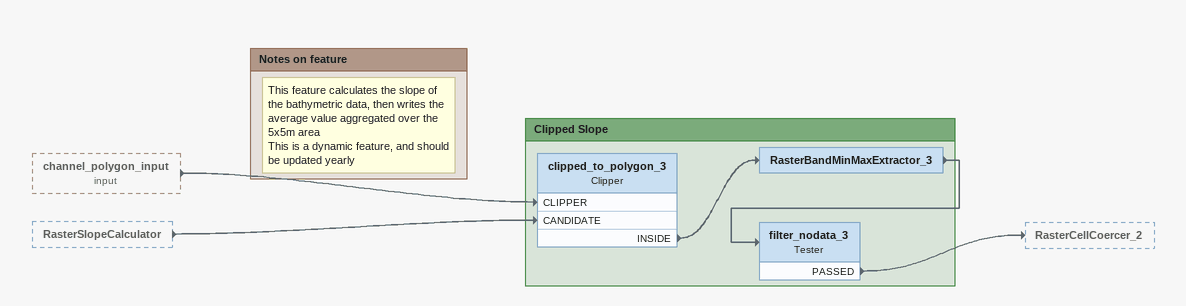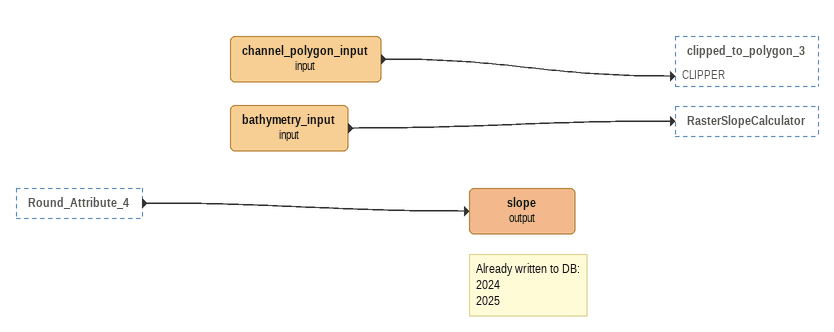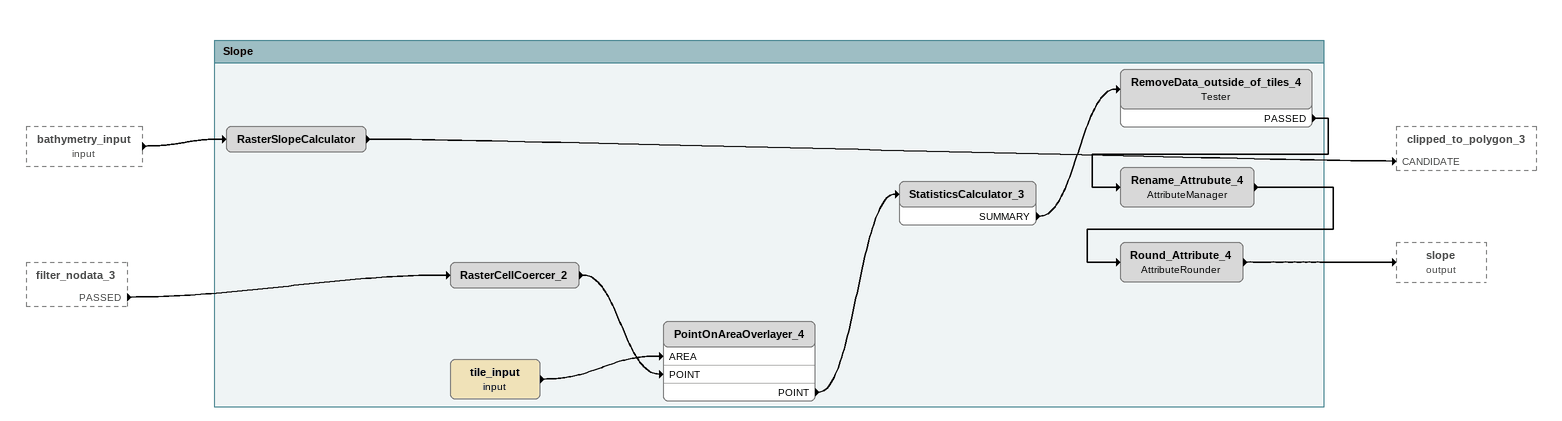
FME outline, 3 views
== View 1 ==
channel_polygon_input (input) [outside]
    -> clipped_to_polygon_3 [CLIPPER]
RasterSlopeCalculator [outside]
    -> clipped_to_polygon_3 [CANDIDATE]

Bookmark: Clipped Slope
clipped_to_polygon_3: Clipper
    INSIDE -> RasterBandMinMaxExtractor_3
RasterBandMinMaxExtractor_3
    -> filter_nodata_3
filter_nodata_3: Tester
    PASSED -> RasterCellCoercer_2

Bookmark: Notes on feature
Note: This feature calculates the slope of the bathymetric data, then writes the average value aggregated over the 5x5m area / This is a dynamic feature, and should be updated yearly

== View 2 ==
Round_Attribute_4 [outside]
    -> slope (output)
channel_polygon_input (input)
    -> clipped_to_polygon_3 [CLIPPER]
bathymetry_input (input)
    -> RasterSlopeCalculator
Note: Already written to DB: / 2024 / 2025
slope (output)

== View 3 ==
bathymetry_input (input) [outside]
    -> RasterSlopeCalculator
filter_nodata_3 [outside]
    PASSED -> RasterCellCoercer_2

Bookmark: Slope
RasterSlopeCalculator
    -> clipped_to_polygon_3 [CANDIDATE]
RasterCellCoercer_2
    -> PointOnAreaOverlayer_4 [POINT]
tile_input (input)
    -> PointOnAreaOverlayer_4 [AREA]
PointOnAreaOverlayer_4
    POINT -> StatisticsCalculator_3
StatisticsCalculator_3
    SUMMARY -> RemoveData_outside_of_tiles_4
RemoveData_outside_of_tiles_4: Tester
    PASSED -> Rename_Attrubute_4
Rename_Attrubute_4: AttributeManager
    -> Round_Attribute_4
Round_Attribute_4: AttributeRounder
    -> slope (output)
